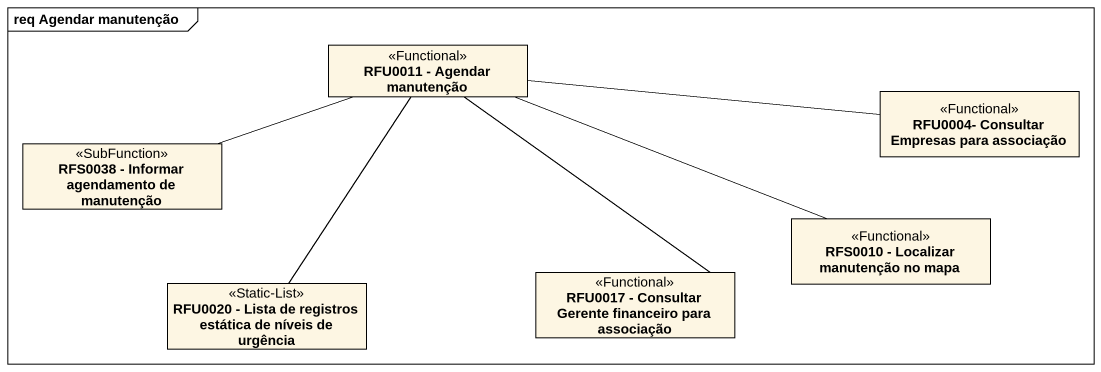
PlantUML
@startuml
mainframe req Agendar manutenção
hide circle
hide empty members
class "RFU0011 - Agendar manutenção" as RFU0011_Agendar_manutenção <<Functional>>
class "RFU0004- Consultar Empresas para associação" as RFU0004_Consultar_Empresas <<Functional>>
class "RFS0038 - Informar agendamento de manutenção" as RFS0038_Informar <<SubFunction>>
class "RFS0010 - Localizar manutenção no mapa" as RFS0010_Localizar <<Functional>>
class "RFU0017 - Consultar Gerente financeiro para associação" as RFU0017_Consultar_Gerente <<Functional>>
class "RFU0020 - Lista de registros estática de níveis de urgência" as RFU0020_Lista_de_registros <<Static-List>>
RFU0004_Consultar_Empresas -left- RFU0011_Agendar_manutenção
RFS0038_Informar -right- RFU0011_Agendar_manutenção
RFS0010_Localizar -left- RFU0011_Agendar_manutenção
RFU0017_Consultar_Gerente -up- RFU0011_Agendar_manutenção
RFU0020_Lista_de_registros -up- RFU0011_Agendar_manutenção
@enduml
